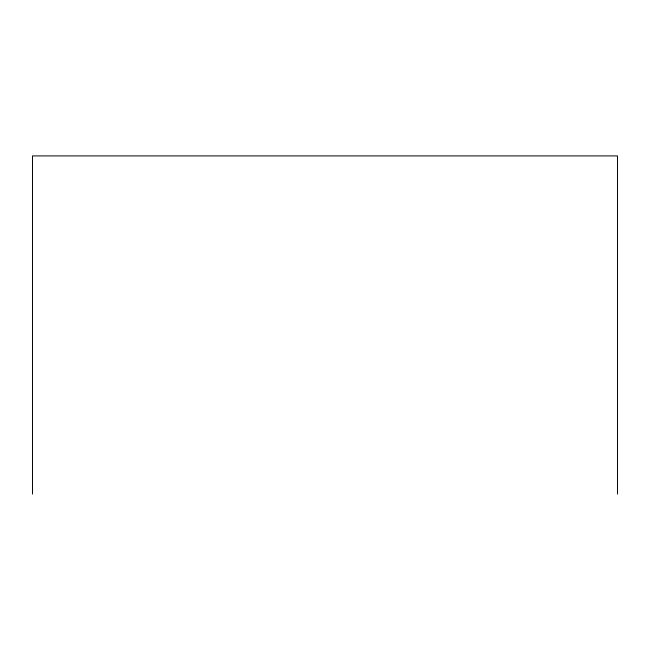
<?xml version="1.0" encoding="UTF-8"?>
<svg xmlns="http://www.w3.org/2000/svg" width="650" height="650" viewBox="0 0 650 650"><rect width="100%" height="100%" fill="white"/><g stroke="black" fill="none" stroke-linecap="round" stroke-linejoin="round"><path stroke-width="0.97" d="M617.5 494.089L617.5 155.911L32.5 155.911L32.5 494.089"/></g></svg>
